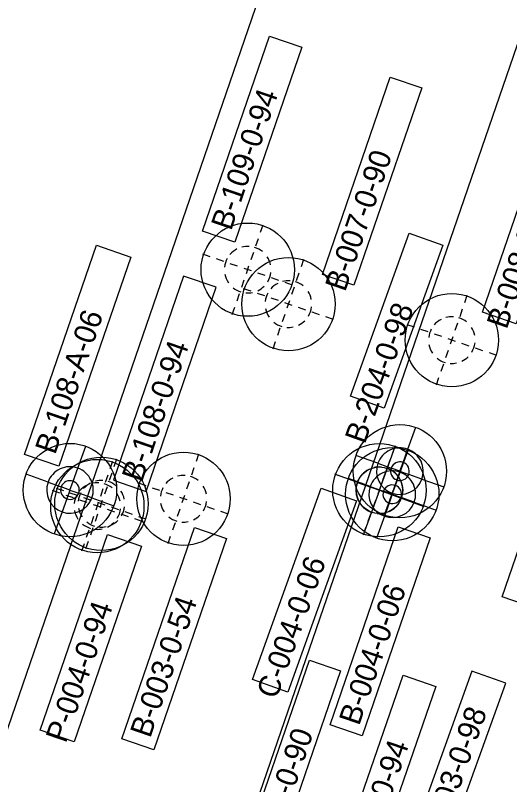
# Model space of a CAD drawing. Extents: x 2191181 to 2192791, y 663049 to 665043.
# Drawn here: x 2192023.3 to 2192182.2, y 663714.6 to 663962 of the extents above; entities that cross this region are included whole.
import ezdxf

# ---------------------------------------------------------------- set-up
doc = ezdxf.new("R2010")
doc.units = 0
for name, color, linetype in [('GT_Historic_Soil_Boring', 7, 'Continuous'), ('GT_Instrumented_Soil_Boring', 7, 'Continuous'), ('GT_Project_Soil_Boring', 7, 'Continuous'), ('GT_Project_Text', 7, 'Continuous'), ('GT_W Abut X-Sections', 7, 'Continuous'), ('SH_Cut_Line', 7, 'Continuous')]:
    doc.layers.add(name, color=color, linetype=linetype)

msp = doc.modelspace()

# ---------------------------------------------------------------- linework, layer by layer
at = {"layer": 'GT_Historic_Soil_Boring'}
for p, q in [((2192102.12, 663892.25), (2192102.93, 663894.62)), ((2192100.6, 663887.84), (2192101.41, 663890.2)), ((2192085.92, 663884.35), (2192083.55, 663885.16)), ((2192099.08, 663883.43), (2192099.89, 663885.79)), ((2192090.33, 663882.83), (2192087.97, 663883.64)), ((2192094.74, 663881.31), (2192092.38, 663882.12)), ((2192115.23, 663881.19), (2192116.04, 663883.55)), ((2192099.15, 663879.79), (2192096.79, 663880.61)), ((2192097.56, 663879.02), (2192098.38, 663881.38)), ((2192096.05, 663874.61), (2192096.86, 663876.97)), ((2192103.57, 663878.28), (2192101.2, 663879.09)), ((2192107.98, 663876.76), (2192105.62, 663877.57)), ((2192113.71, 663876.77), (2192114.53, 663879.14)), ((2192112.39, 663875.24), (2192110.03, 663876.05)), ((2192112.19, 663872.36), (2192113.01, 663874.72)), ((2192094.53, 663870.19), (2192095.34, 663872.56)), ((2192099.03, 663873.28), (2192096.67, 663874.09)), ((2192103.44, 663871.76), (2192101.08, 663872.57)), ((2192107.86, 663870.24), (2192105.49, 663871.06)), ((2192112.27, 663868.73), (2192109.9, 663869.54)), ((2192110.68, 663867.95), (2192111.49, 663870.32)), ((2192167.76, 663869.61), (2192168.57, 663871.97)), ((2192093.01, 663865.78), (2192093.82, 663868.14)), ((2192116.68, 663867.21), (2192114.32, 663868.02)), ((2192166.24, 663865.19), (2192167.05, 663867.56)), ((2192109.16, 663863.54), (2192109.97, 663865.9)), ((2192121.09, 663865.69), (2192118.73, 663866.5)), ((2192125.51, 663864.17), (2192123.14, 663864.99)), ((2192151.56, 663861.7), (2192149.19, 663862.51)), ((2192164.72, 663860.78), (2192165.53, 663863.14)), ((2192107.64, 663859.13), (2192108.46, 663861.49)), ((2192155.97, 663860.18), (2192153.61, 663860.99)), ((2192160.38, 663858.66), (2192158.02, 663859.48)), ((2192164.79, 663857.15), (2192162.43, 663857.96)), ((2192163.2, 663856.37), (2192164.02, 663858.74)), ((2192106.12, 663854.71), (2192106.94, 663857.08)), ((2192169.21, 663855.63), (2192166.84, 663856.44)), ((2192173.62, 663854.11), (2192171.25, 663854.92)), ((2192161.69, 663851.96), (2192162.5, 663854.32)), ((2192178.03, 663852.59), (2192175.67, 663853.41)), ((2192160.17, 663847.55), (2192160.98, 663849.91)), ((2192158.65, 663843.13), (2192159.46, 663845.5)), ((2192144.62, 663821.27), (2192145.47, 663823.62)), ((2192081.47, 663818.6), (2192082.29, 663820.96)), ((2192053.77, 663816.25), (2192054.58, 663818.61)), ((2192055.07, 663816.96), (2192055.88, 663819.33)), ((2192143.04, 663816.88), (2192143.89, 663819.23)), ((2192079.96, 663814.18), (2192080.77, 663816.55)), ((2192052.25, 663811.83), (2192053.06, 663814.2)), ((2192053.55, 663812.55), (2192054.37, 663814.91)), ((2192128.31, 663813.59), (2192125.96, 663814.43)), ((2192132.7, 663812.01), (2192130.35, 663812.85)), ((2192141.46, 663812.49), (2192142.31, 663814.84)), ((2192052.03, 663808.14), (2192052.85, 663810.5)), ((2192065.28, 663810.69), (2192062.91, 663811.5)), ((2192078.44, 663809.77), (2192079.25, 663812.13)), ((2192137.1, 663810.43), (2192134.74, 663811.27)), ((2192139.88, 663808.1), (2192140.73, 663810.45)), ((2192037.57, 663808.34), (2192035.2, 663809.15)), ((2192038.87, 663809.05), (2192036.51, 663809.87)), ((2192043.28, 663807.54), (2192040.92, 663808.35)), ((2192050.73, 663807.42), (2192051.54, 663809.78)), ((2192069.69, 663809.17), (2192067.32, 663809.98)), ((2192074.1, 663807.65), (2192071.74, 663808.47)), ((2192076.92, 663805.36), (2192077.73, 663807.73)), ((2192141.48, 663808.85), (2192139.13, 663809.7)), ((2192145.88, 663807.27), (2192143.52, 663808.12)), ((2192041.98, 663806.82), (2192039.62, 663807.63)), ((2192046.39, 663805.3), (2192044.03, 663806.12)), ((2192047.7, 663806.02), (2192045.33, 663806.83)), ((2192049.21, 663803.01), (2192050.03, 663805.38)), ((2192052.11, 663804.5), (2192049.74, 663805.32)), ((2192050.52, 663803.73), (2192051.33, 663806.09)), ((2192078.51, 663806.14), (2192076.15, 663806.95)), ((2192082.92, 663804.62), (2192080.56, 663805.43)), ((2192138.31, 663803.71), (2192139.15, 663806.06)), ((2192150.27, 663805.69), (2192147.91, 663806.54)), ((2192050.8, 663803.79), (2192048.44, 663804.6)), ((2192055.22, 663802.27), (2192052.85, 663803.08)), ((2192056.52, 663802.98), (2192054.16, 663803.8)), ((2192075.4, 663800.95), (2192076.22, 663803.31)), ((2192087.34, 663803.1), (2192084.97, 663803.91)), ((2192154.66, 663804.11), (2192152.31, 663804.96)), ((2192047.7, 663798.6), (2192048.51, 663800.96)), ((2192049, 663799.31), (2192049.81, 663801.68)), ((2192059.63, 663800.75), (2192057.26, 663801.56)), ((2192060.93, 663801.47), (2192058.57, 663802.28)), ((2192065.35, 663799.95), (2192062.98, 663800.76)), ((2192091.75, 663801.58), (2192089.38, 663802.4)), ((2192136.73, 663799.32), (2192137.57, 663801.67)), ((2192064.04, 663799.23), (2192061.68, 663800.05)), ((2192073.89, 663796.54), (2192074.7, 663798.9)), ((2192046.18, 663794.19), (2192046.99, 663796.55)), ((2192047.48, 663794.9), (2192048.3, 663797.26)), ((2192135.15, 663794.92), (2192135.99, 663797.28)), ((2192045.96, 663790.49), (2192046.78, 663792.85)), ((2192072.37, 663792.12), (2192073.18, 663794.49)), ((2192044.66, 663789.77), (2192045.47, 663792.14))]:
    msp.add_line(p, q, dxfattribs=at)
for centre, start, end in [((2192097.97, 663880.2), 117.402, 139.4735), ((2192097.97, 663880.2), 86.1982, 104.7742), ((2192097.97, 663880.2), 51.0169, 72.892), ((2192097.97, 663880.2), 151.726, 173.4799), ((2192097.97, 663880.2), 11.7113, 33.0485), ((2192097.97, 663880.2), 190.866, 213.8982), ((2192097.97, 663880.2), 328.9009, 352.941), ((2192097.97, 663880.2), 295.5179, 314.6905), ((2192111.08, 663869.13), 117.402, 139.4735), ((2192111.08, 663869.13), 86.1982, 104.7742), ((2192111.08, 663869.13), 51.0169, 72.892), ((2192097.97, 663880.2), 231.0257, 253.1506), ((2192097.97, 663880.2), 265.7426, 281.6878), ((2192111.08, 663869.13), 151.726, 173.4799), ((2192111.08, 663869.13), 11.7113, 33.0485), ((2192111.08, 663869.13), 190.866, 213.8982), ((2192111.08, 663869.13), 328.9009, 352.941), ((2192163.61, 663857.55), 86.1982, 104.7742), ((2192163.61, 663857.55), 51.0169, 72.892), ((2192111.08, 663869.13), 231.0257, 253.1506), ((2192111.08, 663869.13), 295.5179, 314.6905), ((2192163.61, 663857.55), 117.402, 139.4735), ((2192111.08, 663869.13), 265.7426, 281.6878), ((2192163.61, 663857.55), 151.726, 173.4799), ((2192163.61, 663857.55), 11.7113, 33.0485), ((2192163.61, 663857.55), 190.866, 213.8982), ((2192163.61, 663857.55), 328.9009, 352.941), ((2192163.61, 663857.55), 295.5179, 314.6905), ((2192163.61, 663857.55), 231.0257, 253.1506), ((2192163.61, 663857.55), 265.7426, 281.6878), ((2192140.31, 663809.27), 116.6075, 138.679), ((2192140.31, 663809.27), 85.4037, 103.9798), ((2192140.31, 663809.27), 50.2224, 72.0976), ((2192077.33, 663806.54), 117.402, 139.4735), ((2192077.33, 663806.54), 86.1982, 104.7742), ((2192077.33, 663806.54), 51.0169, 72.892), ((2192140.31, 663809.27), 150.9316, 172.6855), ((2192140.31, 663809.27), 10.9169, 32.254), ((2192049.62, 663804.19), 117.402, 139.4735), ((2192050.92, 663804.91), 117.402, 139.4735), ((2192049.62, 663804.19), 86.1982, 104.7742), ((2192050.92, 663804.91), 86.1982, 104.7742), ((2192049.62, 663804.19), 51.0169, 72.892), ((2192050.92, 663804.91), 51.0169, 72.892), ((2192077.33, 663806.54), 11.7113, 33.0485), ((2192049.62, 663804.19), 151.726, 173.4799), ((2192050.92, 663804.91), 151.726, 173.4799), ((2192049.62, 663804.19), 11.7113, 33.0485), ((2192050.92, 663804.91), 11.7113, 33.0485), ((2192077.33, 663806.54), 151.726, 173.4799), ((2192140.31, 663809.27), 190.0715, 213.1037), ((2192140.31, 663809.27), 328.1064, 352.1466), ((2192077.33, 663806.54), 328.9009, 352.941), ((2192049.62, 663804.19), 190.866, 213.8982), ((2192050.92, 663804.91), 190.866, 213.8982), ((2192049.62, 663804.19), 328.9009, 352.941), ((2192050.92, 663804.91), 328.9009, 352.941), ((2192077.33, 663806.54), 190.866, 213.8982), ((2192140.31, 663809.27), 230.2313, 252.3562), ((2192140.31, 663809.27), 294.7234, 313.8961), ((2192077.33, 663806.54), 231.0257, 253.1506), ((2192077.33, 663806.54), 295.5179, 314.6905), ((2192140.31, 663809.27), 264.9482, 280.8933), ((2192049.62, 663804.19), 231.0257, 253.1506), ((2192050.92, 663804.91), 231.0257, 253.1506), ((2192049.62, 663804.19), 295.5179, 314.6905), ((2192050.92, 663804.91), 295.5179, 314.6905), ((2192077.33, 663806.54), 265.7426, 281.6878), ((2192049.62, 663804.19), 265.7426, 281.6878), ((2192050.92, 663804.91), 265.7426, 281.6878)]:
    msp.add_arc(centre, 7.5, start, end, dxfattribs=at)
at = {"layer": 'GT_Instrumented_Soil_Boring'}
for p, q in [((2192149.44, 663822.45), (2192151.98, 663829.51)), ((2192043.35, 663816.4), (2192045.89, 663823.45)), ((2192139.85, 663817.93), (2192132.79, 663820.47)), ((2192146.99, 663815.05), (2192149.52, 663822.11)), ((2192147.92, 663818.21), (2192149.44, 663822.45)), ((2192139.85, 663817.93), (2192144.08, 663816.41)), ((2192146.91, 663815.39), (2192147.92, 663818.21)), ((2192041.83, 663812.16), (2192043.35, 663816.4)), ((2192146.91, 663815.39), (2192144.08, 663816.41)), ((2192146.91, 663815.39), (2192145.89, 663812.57)), ((2192146.91, 663815.39), (2192149.73, 663814.38)), ((2192033.76, 663811.87), (2192026.7, 663814.41)), ((2192137.39, 663810.53), (2192130.33, 663813.07)), ((2192145.46, 663810.81), (2192146.99, 663815.05)), ((2192153.96, 663812.85), (2192149.73, 663814.38)), ((2192153.96, 663812.85), (2192161.02, 663810.32)), ((2192033.76, 663811.87), (2192037.99, 663810.35)), ((2192040.82, 663809.34), (2192037.99, 663810.35)), ((2192040.82, 663809.34), (2192041.83, 663812.16)), ((2192137.39, 663810.53), (2192141.63, 663809.01)), ((2192145.89, 663812.57), (2192144.37, 663808.33)), ((2192144.45, 663807.99), (2192145.46, 663810.81)), ((2192040.82, 663809.34), (2192039.8, 663806.51)), ((2192040.82, 663809.34), (2192043.64, 663808.32)), ((2192047.87, 663806.8), (2192043.64, 663808.32)), ((2192144.45, 663807.99), (2192141.63, 663809.01)), ((2192144.37, 663808.33), (2192141.83, 663801.28)), ((2192144.45, 663807.99), (2192143.43, 663805.17)), ((2192144.45, 663807.99), (2192147.27, 663806.98)), ((2192039.8, 663806.51), (2192038.28, 663802.28)), ((2192047.87, 663806.8), (2192054.93, 663804.26)), ((2192151.51, 663805.45), (2192147.27, 663806.98)), ((2192151.51, 663805.45), (2192158.56, 663802.92)), ((2192143.43, 663805.17), (2192141.91, 663800.93)), ((2192038.28, 663802.28), (2192035.74, 663795.22)), ((2192141.91, 663800.93), (2192139.37, 663793.88))]:
    msp.add_line(p, q, dxfattribs=at)
for centre, radius, start, end in [((2192146.91, 663815.39), 7.5, 70.2247, 160.2247), ((2192146.91, 663815.39), 7.5, 340.2247, 70.2247), ((2192146.91, 663815.39), 7.5, 160.2247, 250.2247), ((2192146.91, 663815.39), 3, 70.2247, 160.2247), ((2192146.91, 663815.39), 3, 340.2247, 70.2247), ((2192040.82, 663809.34), 7.5, 70.2247, 160.2247), ((2192040.82, 663809.34), 7.5, 340.2247, 70.2247), ((2192144.45, 663807.99), 7.5, 70.2247, 160.2247), ((2192146.91, 663815.39), 3, 160.2247, 250.2247), ((2192146.91, 663815.39), 7.5, 250.2247, 340.2247), ((2192146.91, 663815.39), 3, 250.2247, 340.2247), ((2192144.45, 663807.99), 7.5, 340.2247, 70.2247), ((2192040.82, 663809.34), 7.5, 160.2247, 250.2247), ((2192040.82, 663809.34), 3, 160.2247, 250.2247), ((2192040.82, 663809.34), 3, 70.2247, 160.2247), ((2192040.82, 663809.34), 3, 340.2247, 70.2247), ((2192144.45, 663807.99), 7.5, 160.2247, 250.2247), ((2192144.45, 663807.99), 3, 70.2247, 160.2247), ((2192144.45, 663807.99), 3, 340.2247, 70.2247), ((2192040.82, 663809.34), 3, 250.2247, 340.2247), ((2192144.45, 663807.99), 3, 160.2247, 250.2247), ((2192040.82, 663809.34), 7.5, 250.2247, 340.2247), ((2192144.45, 663807.99), 7.5, 250.2247, 340.2247), ((2192144.45, 663807.99), 3, 250.2247, 340.2247)]:
    msp.add_arc(centre, radius, start, end, dxfattribs=at)
at = {"layer": 'GT_Project_Soil_Boring'}
for p, q in [((2192140.31, 663809.27), (2192145.38, 663823.39)), ((2192140.31, 663809.27), (2192142.84, 663816.33)), ((2192140.31, 663809.27), (2192126.19, 663814.35)), ((2192133.25, 663811.81), (2192140.31, 663809.27)), ((2192140.31, 663809.27), (2192135.23, 663795.16)), ((2192140.31, 663809.27), (2192137.77, 663802.22)), ((2192140.31, 663809.27), (2192154.42, 663804.2)), ((2192147.37, 663806.74), (2192140.31, 663809.27))]:
    msp.add_line(p, q, dxfattribs=at)
for centre, radius in [((2192097.97, 663880.2), 15), ((2192111.08, 663869.13), 15), ((2192163.61, 663857.55), 15), ((2192040.82, 663809.34), 15), ((2192040.82, 663809.34), 15), ((2192140.31, 663809.27), 15), ((2192144.45, 663807.99), 15), ((2192144.45, 663807.99), 15), ((2192077.33, 663806.54), 15), ((2192049.62, 663804.19), 15), ((2192050.92, 663804.91), 15), ((2192140.31, 663809.27), 7.5)]:
    msp.add_circle(centre, radius, dxfattribs=at)
for start, end in [(340.2247, 70.2247), (160.2247, 250.2247)]:
    msp.add_arc((2192140.31, 663809.27), 7.5, start, end, dxfattribs=at)
at = {"layer": 'GT_Project_Text'}
for points in [[(2192131.04, 663839.53), (2192149.89, 663891.95), (2192160.66, 663888.08), (2192141.82, 663835.65)], [(2192099.5, 663748.43), (2192121.62, 663809.94), (2192132.95, 663805.87), (2192110.83, 663744.36)], [(2192170.08, 663751.13), (2192151.36, 663699.06), (2192162.2, 663695.16), (2192180.93, 663747.24)]]:
    msp.add_lwpolyline(points, close=True, dxfattribs=at)
msp.add_circle((2192146.91, 663815.39), 15, dxfattribs=at)
at = {"layer": 'GT_W Abut X-Sections'}
for p, q in [((2191940.32, 663498.72), (2192109.51, 663990.59)), ((2192003.5, 663425.86), (2192194.34, 663980.69))]:
    msp.add_line(p, q, dxfattribs=at)
at = {"layer": 'SH_Cut_Line'}
for points in [[(2192115.38, 663951.74), (2192093.82, 663889.05), (2192083.45, 663892.61), (2192105.02, 663955.3)], [(2192121.99, 663878.67), (2192143.81, 663942.1), (2192153.93, 663938.62), (2192132.11, 663875.19)], [(2192173.42, 663866.5), (2192193.16, 663923.88), (2192204.02, 663920.15), (2192184.28, 663862.76)], [(2192026.19, 663820.81), (2192049.32, 663888.07), (2192060.43, 663884.25), (2192037.29, 663816.99)], [(2192077.37, 663878.14), (2192054.79, 663812.49), (2192065.28, 663808.88), (2192087.86, 663874.54)], [(2192179.78, 663775.01), (2192203.21, 663843.13), (2192214.2, 663839.36), (2192190.77, 663771.24)], [(2192057.51, 663729.31), (2192080.89, 663797.3), (2192091.14, 663793.78), (2192067.75, 663725.78)], [(2192124.49, 663733.87), (2192146.39, 663797.55), (2192156.64, 663794.02), (2192134.73, 663730.34)], [(2192031.22, 663732.13), (2192052.87, 663795.07), (2192063.79, 663791.32), (2192042.14, 663728.38)], [(2192094.83, 663687.76), (2192117.84, 663754.65), (2192127.83, 663751.21), (2192104.83, 663684.32)], [(2192125.17, 663683.68), (2192147.92, 663749.82), (2192158.41, 663746.21), (2192135.66, 663680.07)]]:
    msp.add_lwpolyline(points, close=True, dxfattribs=at)

# ---------------------------------------------------------------- texts
at = {"layer": 'GT_Project_Text'}
for s, rotation, p in [('B-109-0-94', 71.0192, (2192092.62, 663892.47)), ('B-007-0-90', 71.0192, (2192129.28, 663872.82)), ('B-008-0-90', 71.0192, (2192181.23, 663860.76)), ('B-108-A-06', 71.0192, (2192036.04, 663820.46)), ('B-204-0-98', 70.2247, (2192135.61, 663823.86)), ('B-108-0-94', 71.0192, (2192063.93, 663811.55)), ('C-004-0-06', 70.2247, (2192107.22, 663741.84)), ('B-004-0-06', 71.0192, (2192133.76, 663733.3)), ('P-004-0-94', 71.0192, (2192039.48, 663727.7)), ('B-003-0-54', 71.0192, (2192066.6, 663729.33)), ('B-303-0-98', 70.2247, (2192159.18, 663693.98)), ('B-005-0-90', 71.0192, (2192103.96, 663686.93)), ('B-103-0-94', 71.0192, (2192134.66, 663683.15))]:
    msp.add_text(s, height=7, rotation=rotation, dxfattribs=at).set_placement(p)

doc.saveas('drawing.dxf')
